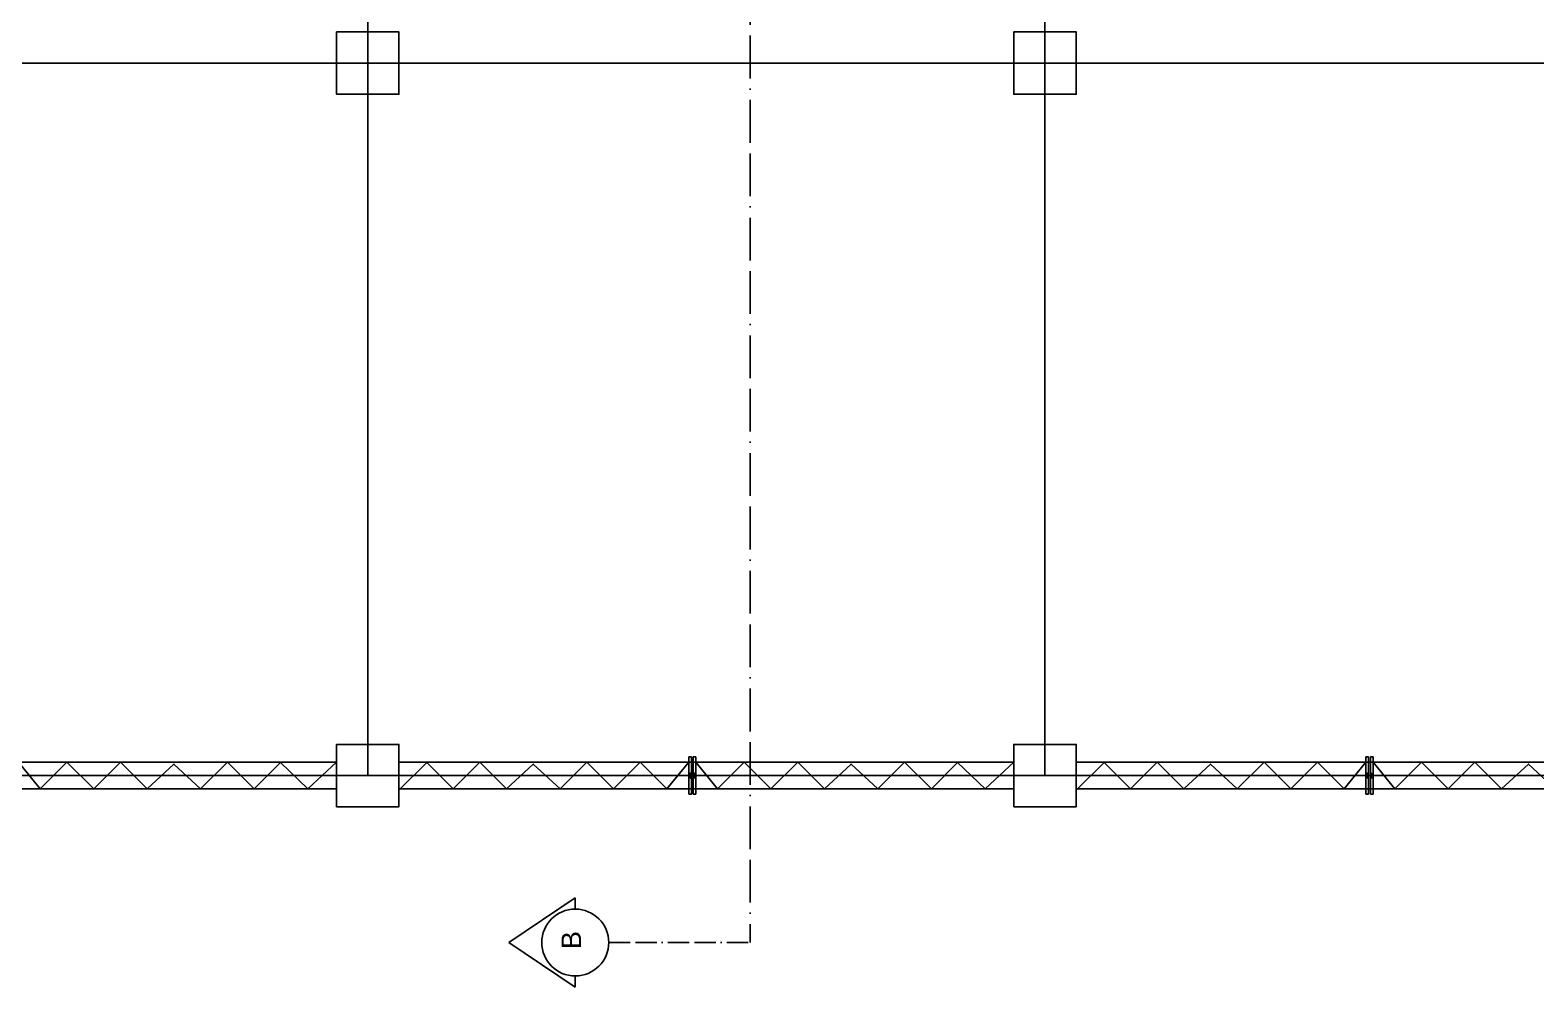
# Model space of a CAD drawing. Header units: centimetres. Extents: x -377343 to 693706, y 194584 to 813780.
# Drawn here: x 152443 to 153288, y 498110 to 498656 of the extents above; entities that cross this region are included whole.
import ezdxf

# ---------------------------------------------------------------- set-up
doc = ezdxf.new("R2010")
doc.units = ezdxf.units.CM
doc.linetypes.add('ACAD_ISO11W100', pattern=[33, 12, -3, 12, -3, 0, -3])
for name, color, linetype in [('KOLOM', 11, 'Continuous'), ('Layer1', 7, 'Continuous'), ('pintu', 235, 'Continuous'), ('PIPA', 11, 'Continuous')]:
    doc.layers.add(name, color=color, linetype=linetype)
doc.styles.get("Standard").update_dxf_attribs({"font": 'arial.ttf'})

msp = doc.modelspace()

# ---------------------------------------------------------------- linework, layer by layer
at = {"layer": 'KOLOM'}
for points in [[(152649.944, 498620.348), (152614.944, 498620.348), (152614.944, 498655.348), (152649.944, 498655.348)], [(152614.944, 498620.348), (152649.944, 498620.348), (152649.944, 498655.348), (152614.944, 498655.348)], [(153029.944, 498620.348), (152994.944, 498620.348), (152994.944, 498655.348), (153029.944, 498655.348)], [(152994.944, 498620.348), (153029.944, 498620.348), (153029.944, 498655.348), (152994.944, 498655.348)], [(152614.944, 498220.348), (152649.944, 498220.348), (152649.944, 498255.348), (152614.944, 498255.348)], [(152994.944, 498220.348), (153029.944, 498220.348), (153029.944, 498255.348), (152994.944, 498255.348)]]:
    msp.add_lwpolyline(points, close=True, dxfattribs=at)
at = {"layer": 'Layer1', "linetype": 'ACAD_ISO11W100', "ltscale": 2}
msp.add_line((152846.941, 500467.946), (152846.941, 498144.13), dxfattribs=at)
at = {"layer": 'Layer1'}
for p, q in [((151854.944, 498237.848), (153789.944, 498237.848)), ((152748.883, 498169.169), (152711.597, 498144.13)), ((152748.883, 498169.169), (152748.883, 498162.909)), ((152748.883, 498119.091), (152711.597, 498144.13)), ((152748.883, 498119.091), (152748.883, 498125.351))]:
    msp.add_line(p, q, dxfattribs=at)
at = {"layer": 'Layer1', "linetype": 'ACAD_ISO11W100'}
msp.add_line((152767.662, 498144.13), (152846.941, 498144.13), dxfattribs=at)
at = {"layer": 'Layer1'}
msp.add_circle((152748.883, 498144.13), 18.779, dxfattribs=at)
at = {"layer": 'pintu'}
for p, q in [((152632.444, 498237.848), (152632.444, 500255.348)), ((153012.444, 498237.848), (153012.444, 500255.348)), ((151854.944, 498637.848), (153789.944, 498637.848)), ((152583.442, 498245.207), (152598.851, 498230.348)), ((152598.851, 498230.348), (152614.944, 498245.348)), ((152665.578, 498245.207), (152649.944, 498229.618)), ((152812.51, 498248.348), (152812.51, 498227.348)), ((152812.51, 498248.348), (152814.01, 498248.348)), ((152814.01, 498248.348), (152814.01, 498227.348)), ((152815.01, 498248.348), (152815.01, 498227.348)), ((152815.01, 498248.348), (152815.01, 498227.348)), ((152815.01, 498248.348), (152816.51, 498248.348)), ((152816.51, 498248.348), (152816.51, 498227.348)), ((152963.442, 498245.207), (152978.851, 498230.348)), ((152978.851, 498230.348), (152994.944, 498245.348)), ((153045.578, 498245.207), (153029.944, 498229.618)), ((153192.51, 498248.348), (153192.51, 498227.348)), ((153192.51, 498248.348), (153194.01, 498248.348)), ((153194.01, 498248.348), (153194.01, 498227.348)), ((153195.01, 498248.348), (153195.01, 498227.348)), ((153195.01, 498248.348), (153195.01, 498227.348)), ((153195.01, 498248.348), (153196.51, 498248.348)), ((153196.51, 498248.348), (153196.51, 498227.348)), ((152814.01, 498237.848), (152815.01, 498237.848)), ((153194.01, 498237.848), (153195.01, 498237.848)), ((152812.51, 498227.348), (152814.01, 498227.348)), ((152815.01, 498227.348), (152816.51, 498227.348)), ((153192.51, 498227.348), (153194.01, 498227.348)), ((153195.01, 498227.348), (153196.51, 498227.348))]:
    msp.add_line(p, q, dxfattribs=at)
for points in [[(152269.944, 498230.348), (152614.944, 498230.348), (152614.944, 498245.348), (152269.944, 498245.348)], [(152649.944, 498230.348), (152994.944, 498230.348), (152994.944, 498245.348), (152649.944, 498245.348)], [(153029.944, 498230.348), (153374.944, 498230.348), (153374.944, 498245.348), (153029.944, 498245.348)], [(152814.01, 498239.236), (152813.378, 498239.236), (152813.378, 498236.461), (152814.01, 498236.461)], [(152815.01, 498239.236), (152815.642, 498239.236), (152815.642, 498236.461), (152815.01, 498236.461)], [(153194.01, 498239.236), (153193.378, 498239.236), (153193.378, 498236.461), (153194.01, 498236.461)], [(153195.01, 498239.236), (153195.642, 498239.236), (153195.642, 498236.461), (153195.01, 498236.461)]]:
    msp.add_lwpolyline(points, close=True, dxfattribs=at)
for points in [[(152583.442, 498245.207), (152568.677, 498230.348), (152553.677, 498245.348), (152538.677, 498230.348), (152523.677, 498244.265), (152508.677, 498230.348), (152493.677, 498245.348), (152478.677, 498230.348), (152463.677, 498245.348), (152448.677, 498230.348), (152436.51, 498245.348)], [(152665.578, 498245.207), (152680.343, 498230.348), (152695.343, 498245.348), (152710.343, 498230.348), (152725.343, 498244.265), (152740.343, 498230.348), (152755.343, 498245.348), (152770.343, 498230.348), (152785.343, 498245.348), (152800.343, 498230.348), (152812.51, 498245.348)], [(152963.442, 498245.207), (152948.677, 498230.348), (152933.677, 498245.348), (152918.677, 498230.348), (152903.677, 498244.265), (152888.677, 498230.348), (152873.677, 498245.348), (152858.677, 498230.348), (152843.677, 498245.348), (152828.677, 498230.348), (152816.51, 498245.348)], [(153045.578, 498245.207), (153060.343, 498230.348), (153075.343, 498245.348), (153090.343, 498230.348), (153105.343, 498244.265), (153120.343, 498230.348), (153135.343, 498245.348), (153150.343, 498230.348), (153165.343, 498245.348), (153180.343, 498230.348), (153192.51, 498245.348)], [(153343.442, 498245.207), (153328.677, 498230.348), (153313.677, 498245.348), (153298.677, 498230.348), (153283.677, 498244.265), (153268.677, 498230.348), (153253.677, 498245.348), (153238.677, 498230.348), (153223.677, 498245.348), (153208.677, 498230.348), (153196.51, 498245.348)]]:
    msp.add_lwpolyline(points, dxfattribs=at)
at = {"layer": 'PIPA', "lineweight": 35, "extrusion": (0, 0.816497, 0.57735), "elevation": 193451.324}
msp.add_lwpolyline([(-421704.212, -325591.681), (-159560.265, -63447.734), (377343.333, -600351.331), (-158232.47, -1135927.133), (-693706.405, -600453.199), (-454216.825, -360963.619)], dxfattribs=at)

# ---------------------------------------------------------------- texts
at = {"layer": 'Layer1', "insert": (152741.176, 498140.368), "char_height": 9.38962, "attachment_point": 1, "rotation": 90}
msp.add_mtext_dynamic_manual_height_columns('{\\H1.1667x;B}         ', width=1928.80525, gutter_width=7.825, heights=[0], dxfattribs=at)

doc.saveas('drawing.dxf')
